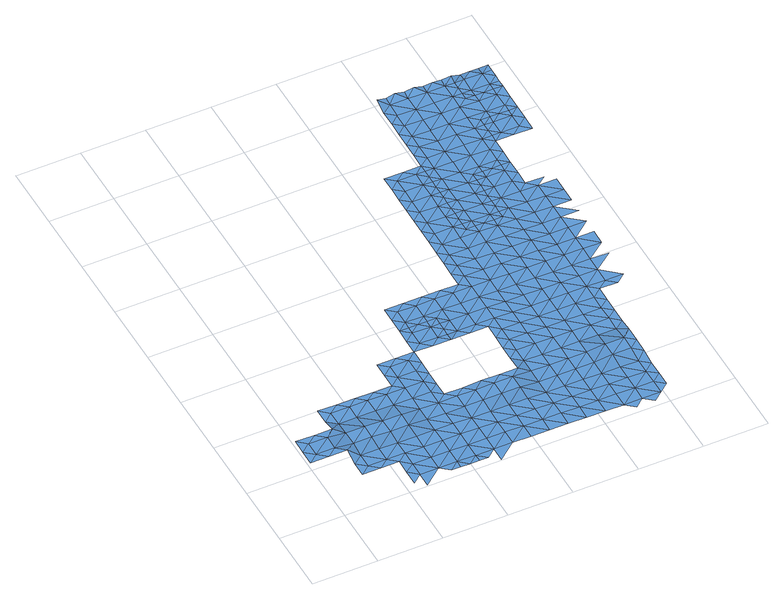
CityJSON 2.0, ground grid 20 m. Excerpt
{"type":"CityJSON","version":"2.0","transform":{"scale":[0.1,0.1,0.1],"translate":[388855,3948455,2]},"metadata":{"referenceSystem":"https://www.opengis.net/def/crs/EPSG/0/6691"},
"CityObjects":{
"waterbody1":{"type":"WaterBody","attributes":{"name":"10","class":"1140","function":"1","WaterBodyRiverFloodingRiskAttribute.description":"1","WaterBodyRiverFloodingRiskAttribute.rank":"2","WaterBodyRiverFloodingRiskAttribute.adminType":"2","WaterBodyRiverFloodingRiskAttribute.scale":"L2"},"geometry":[{"type":"MultiSurface","lod":"1","boundaries":[[[0,1,2]],[[0,3,1]],[[4,2,1]],[[5,2,4]],[[3,6,1]],[[1,7,4]],[[5,4,8]],[[9,6,3]],[[7,1,6]],[[8,4,7]],[[10,11,12]],[[13,8,7]],[[14,9,12]],[[11,14,12]],[[15,7,6]],[[11,10,16]],[[6,9,17]],[[15,13,7]],[[9,14,17]],[[15,6,17]],[[16,18,11]],[[11,18,14]],[[19,20,13]],[[14,21,17]],[[22,18,16]],[[13,15,19]],[[23,24,20]],[[14,18,25]],[[23,20,19]],[[26,27,28]],[[14,25,21]],[[15,29,19]],[[15,17,29]],[[29,17,21]],[[30,22,27]],[[22,31,18]],[[32,24,23]],[[26,30,27]],[[33,23,19]],[[34,33,19]],[[30,31,22]],[[25,18,35]],[[19,29,34]],[[23,33,32]],[[26,36,30]],[[18,31,35]],[[37,29,21]],[[26,38,36]],[[21,25,39]],[[39,25,35]],[[30,40,31]],[[29,37,34]],[[37,21,39]],[[41,32,33]],[[42,33,34]],[[30,36,40]],[[37,43,34]],[[35,31,44]],[[45,39,35]],[[31,40,44]],[[42,41,33]],[[46,35,44]],[[47,37,39]],[[34,43,42]],[[36,48,40]],[[49,48,36]],[[36,50,49]],[[35,46,45]],[[40,51,44]],[[37,52,43]],[[50,53,49]],[[48,51,40]],[[47,39,45]],[[54,46,44]],[[43,55,42]],[[41,42,56]],[[53,57,49]],[[46,54,45]],[[37,47,52]],[[44,51,54]],[[43,52,55]],[[49,58,48]],[[56,42,55]],[[54,59,45]],[[49,57,60]],[[47,61,52]],[[48,62,51]],[[47,45,61]],[[57,63,60]],[[61,45,59]],[[49,60,58]],[[51,62,54]],[[61,64,52]],[[52,65,55]],[[56,55,66]],[[63,67,60]],[[68,59,54]],[[64,65,52]],[[48,58,62]],[[69,58,60]],[[67,69,60]],[[68,54,62]],[[66,55,65]],[[68,70,59]],[[71,72,66]],[[61,73,64]],[[58,74,62]],[[61,59,73]],[[71,66,65]],[[73,59,70]],[[75,76,72]],[[77,65,64]],[[71,75,72]],[[58,69,78]],[[62,79,68]],[[73,80,64]],[[74,79,62]],[[80,77,64]],[[58,78,74]],[[65,77,71]],[[75,81,76]],[[70,68,79]],[[82,75,71]],[[69,83,84]],[[69,85,78]],[[73,86,80]],[[73,70,87]],[[88,74,78]],[[87,70,79]],[[89,71,77]],[[87,90,73]],[[86,91,80]],[[85,88,78]],[[75,82,81]],[[69,84,85]],[[77,80,91]],[[71,89,82]],[[86,73,90]],[[91,92,77]],[[79,74,88]],[[89,77,92]],[[93,79,88]],[[82,89,94]],[[84,95,85]],[[89,92,94]],[[87,79,96]],[[86,90,97]],[[81,82,98]],[[99,95,84]],[[96,79,93]],[[85,95,88]],[[82,94,98]],[[90,87,100]],[[100,87,96]],[[88,101,93]],[[97,90,100]],[[88,95,101]],[[93,102,96]],[[103,97,100]],[[99,104,95]],[[105,93,101]],[[96,106,100]],[[107,101,95]],[[93,105,102]],[[104,107,95]],[[108,109,110]],[[111,105,101]],[[100,106,103]],[[109,112,110]],[[96,102,106]],[[107,111,101]],[[113,108,110]],[[114,108,113]],[[112,115,110]],[[116,102,105]],[[113,117,114]],[[118,103,106]],[[104,119,107]],[[120,105,111]],[[121,113,110]],[[116,105,120]],[[110,115,122]],[[123,118,106]],[[119,124,107]],[[107,125,111]],[[106,102,123]],[[126,122,115]],[[121,117,113]],[[124,125,107]],[[123,102,116]],[[121,110,122]],[[120,111,125]],[[126,127,122]],[[128,129,130]],[[130,131,128]],[[121,132,117]],[[116,120,133]],[[134,118,123]],[[119,135,124]],[[133,120,125]],[[127,136,122]],[[131,137,128]],[[122,138,121]],[[139,129,140]],[[123,116,141]],[[129,128,140]],[[127,139,140]],[[124,142,125]],[[141,116,133]],[[140,136,127]],[[121,138,132]],[[143,123,141]],[[134,123,143]],[[124,135,142]],[[142,144,125]],[[122,136,138]],[[145,128,137]],[[128,146,140]],[[133,125,144]],[[146,136,140]],[[134,147,148]],[[144,149,133]],[[133,150,141]],[[138,151,132]],[[152,142,135]],[[134,143,147]],[[149,150,133]],[[146,128,145]],[[147,153,148]],[[148,153,154]],[[141,155,143]],[[146,156,136]],[[157,144,142]],[[145,137,158]],[[143,155,147]],[[152,157,142]],[[154,159,160]],[[138,136,161]],[[154,153,159]],[[155,141,150]],[[161,136,156]],[[160,162,158]],[[151,138,161]],[[163,145,158]],[[149,144,164]],[[160,159,162]],[[165,166,147]],[[163,167,145]],[[164,144,157]],[[165,147,155]],[[153,166,159]],[[168,156,146]],[[149,169,150]],[[153,147,166]],[[146,145,167]],[[163,158,162]],[[152,170,157]],[[167,168,146]],[[171,155,150]],[[149,164,172]],[[166,173,159]],[[151,161,174]],[[162,159,173]],[[175,164,157]],[[149,172,169]],[[155,171,165]],[[162,176,163]],[[170,177,157]],[[161,156,178]],[[171,150,169]],[[179,167,163]],[[178,156,168]],[[171,180,165]],[[174,161,178]],[[162,173,176]],[[176,179,163]],[[175,157,177]],[[167,181,168]],[[172,164,182]],[[172,183,169]],[[166,165,184]],[[185,174,178]],[[182,183,172]],[[186,174,185]],[[173,166,184]],[[187,176,173]],[[164,175,182]],[[165,180,184]],[[181,167,179]],[[170,188,177]],[[184,187,173]],[[186,189,190]],[[181,191,168]],[[170,192,193]],[[186,185,189]],[[177,188,175]],[[171,194,180]],[[178,195,185]],[[171,169,194]],[[189,196,190]],[[178,168,195]],[[188,170,193]],[[197,182,175]],[[194,169,183]],[[198,190,196]],[[179,176,199]],[[195,168,191]],[[199,176,187]],[[179,200,181]],[[185,201,189]],[[196,202,198]],[[180,203,184]],[[198,202,204]],[[205,180,194]],[[181,206,191]],[[175,188,197]],[[202,207,204]],[[179,199,200]],[[204,207,208]],[[185,195,201]],[[201,209,189]],[[210,211,182]],[[212,213,193]],[[187,184,203]],[[214,194,183]],[[196,189,209]],[[180,205,203]],[[182,197,210]],[[183,182,211]],[[207,215,208]],[[181,200,206]],[[206,216,191]],[[208,215,217]],[[188,193,213]],[[199,187,218]],[[194,214,205]],[[202,196,219]],[[219,196,209]],[[187,203,218]],[[215,220,217]],[[199,221,200]],[[195,191,222]],[[195,223,201]],[[217,220,224]],[[202,225,207]],[[214,183,211]],[[222,191,216]],[[197,226,210]],[[227,225,202]],[[228,206,200]],[[188,213,229]],[[197,188,226]],[[205,230,203]],[[207,225,215]],[[199,218,231]],[[220,232,224]],[[201,233,209]],[[224,232,234]],[[202,219,227]],[[230,218,203]],[[228,216,206]],[[188,229,226]],[[210,235,211]],[[199,231,221]],[[195,222,223]],[[236,219,209]],[[205,214,237]],[[234,238,239]],[[215,240,220]],[[238,234,232]],[[229,213,241]],[[235,210,226]],[[233,201,223]],[[205,237,230]],[[200,221,228]],[[230,242,218]],[[243,215,225]],[[228,244,216]],[[229,245,226]],[[239,246,247]],[[246,239,238]],[[227,248,225]],[[249,211,235]],[[236,209,233]],[[214,250,237]],[[229,241,245]],[[240,215,243]],[[222,251,223]],[[214,211,250]],[[231,218,252]],[[231,253,221]],[[245,254,226]],[[222,216,251]],[[227,219,255]],[[226,254,235]],[[232,220,256]],[[232,257,238]],[[248,258,225]],[[259,243,225]],[[250,211,249]],[[252,218,242]],[[246,260,247]],[[251,216,244]],[[258,259,225]],[[255,219,236]],[[227,255,248]],[[256,220,240]],[[256,257,232]],[[223,261,233]],[[250,262,237]],[[221,263,228]],[[238,257,246]],[[254,264,235]],[[235,264,249]],[[230,237,262]],[[265,266,243]],[[243,266,240]],[[230,267,242]],[[265,243,259]],[[231,252,253]],[[261,223,251]],[[261,268,233]],[[269,248,255]],[[249,270,250]],[[244,228,263]],[[271,272,240]],[[236,233,268]],[[240,272,256]],[[267,230,262]],[[249,264,270]],[[221,253,263]],[[246,273,260]],[[240,266,271]],[[273,246,257]],[[274,269,255]],[[250,275,262]],[[252,242,276]],[[275,250,270]],[[277,278,256]],[[279,244,263]],[[251,280,261]],[[281,236,268]],[[256,272,277]],[[242,267,276]],[[276,282,252]],[[252,283,253]],[[284,267,262]],[[257,256,278]],[[285,274,255]],[[251,244,280]],[[255,236,285]],[[278,286,257]],[[287,273,257]],[[284,262,275]],[[280,244,279]],[[285,236,281]],[[286,287,257]],[[253,283,263]],[[288,260,273]],[[261,289,268]],[[287,290,273]],[[283,252,282]],[[291,267,284]],[[276,267,291]],[[290,288,273]],[[263,292,279]],[[261,280,293]],[[294,274,285]],[[295,276,291]],[[281,268,289]],[[282,276,295]],[[261,293,289]],[[263,283,292]],[[282,296,283]],[[285,281,297]],[[294,285,298]],[[280,299,293]],[[282,295,296]],[[297,281,289]],[[279,292,300]],[[301,298,285]],[[280,279,299]],[[299,279,300]],[[296,302,283]],[[293,303,289]],[[283,304,292]],[[299,303,293]],[[285,297,301]],[[302,304,283]],[[305,297,289]],[[301,306,298]],[[303,305,289]],[[307,306,308]],[[307,298,306]],[[300,292,304]],[[306,309,308]],[[310,308,309]],[[302,296,311]],[[312,310,309]],[[301,297,313]],[[301,314,306]],[[300,304,315]],[[299,300,316]],[[299,317,303]],[[297,305,313]],[[318,319,320]],[[319,312,309]],[[318,312,319]],[[316,300,315]],[[306,321,309]],[[322,302,311]],[[303,323,305]],[[324,325,326]],[[301,313,314]],[[314,321,306]],[[326,320,324]],[[304,302,322]],[[317,299,316]],[[317,323,303]],[[320,319,324]],[[305,327,313]],[[328,325,324]],[[315,304,329]],[[313,330,314]],[[309,321,331]],[[319,309,332]],[[333,328,324]],[[316,334,317]],[[305,323,327]],[[309,331,332]],[[316,315,334]],[[335,333,324]],[[314,336,321]],[[324,319,335]],[[330,313,327]],[[335,319,332]],[[334,337,317]],[[317,338,323]],[[321,339,331]],[[340,332,331]],[[336,314,330]],[[336,339,321]],[[339,340,331]],[[341,333,335]],[[327,323,338]],[[342,332,340]],[[335,332,342]],[[343,341,335]],[[330,327,344]],[[330,345,336]],[[335,342,343]],[[346,340,339]],[[336,347,339]],[[345,347,336]],[[347,348,339]]]}]},
"waterbody2":{"type":"WaterBody","attributes":{"name":"10","class":"1140","function":"1","WaterBodyRiverFloodingRiskAttribute.description":"1","WaterBodyRiverFloodingRiskAttribute.rank":"1","WaterBodyRiverFloodingRiskAttribute.adminType":"2","WaterBodyRiverFloodingRiskAttribute.scale":"L2"},"geometry":[{"type":"MultiSurface","lod":"1","boundaries":[[[349,127,126]],[[131,130,350]],[[349,115,351]],[[352,351,109]],[[352,98,353]],[[350,130,129]],[[126,115,349]],[[352,353,351]],[[129,349,350]],[[354,353,98]],[[354,350,353]],[[354,131,350]],[[349,353,350]],[[349,139,127]],[[139,349,129]],[[112,109,351]],[[112,351,115]],[[351,353,349]]]}]},
"waterbody3":{"type":"WaterBody","attributes":{"name":"10","class":"1140","function":"1","WaterBodyRiverFloodingRiskAttribute.description":"1","WaterBodyRiverFloodingRiskAttribute.rank":"3","WaterBodyRiverFloodingRiskAttribute.adminType":"2","WaterBodyRiverFloodingRiskAttribute.scale":"L2"},"geometry":[{"type":"MultiSurface","lod":"1","boundaries":[[[355,356,357]],[[358,359,360]],[[361,362,363]],[[364,365,366]],[[367,368,369]],[[307,308,370]],[[365,371,372]],[[373,374,375]],[[362,361,376]],[[377,378,379]],[[380,381,382]],[[383,384,378]],[[385,386,358]],[[387,388,389]],[[373,385,278]],[[376,390,362]],[[325,358,386]],[[373,375,386]],[[384,379,378]],[[286,278,385]],[[370,391,274]],[[269,391,248]],[[392,393,394]],[[378,395,388]],[[396,379,384]],[[397,398,399]],[[326,325,386]],[[400,379,396]],[[401,392,402]],[[357,356,392]],[[363,362,403]],[[404,405,403]],[[397,288,398]],[[365,402,371]],[[406,407,366]],[[394,357,392]],[[408,382,409]],[[341,400,333]],[[410,377,379]],[[411,367,364]],[[412,259,391]],[[399,398,413]],[[385,358,360]],[[396,384,358]],[[265,259,412]],[[367,369,364]],[[308,310,414]],[[387,415,393]],[[416,409,372]],[[394,415,417]],[[418,371,402]],[[368,419,401]],[[355,357,390]],[[413,420,419]],[[396,358,325]],[[382,365,409]],[[410,400,343]],[[298,307,370]],[[272,374,373]],[[421,418,422]],[[271,266,374]],[[373,386,385]],[[368,401,402]],[[423,397,399]],[[424,425,421]],[[426,372,421]],[[394,362,357]],[[425,426,421]],[[403,362,394]],[[420,378,387]],[[328,333,396]],[[360,290,287]],[[400,396,333]],[[271,374,272]],[[427,424,421]],[[416,428,409]],[[413,383,420]],[[367,419,368]],[[258,248,391]],[[288,360,398]],[[401,419,420]],[[359,384,413]],[[385,360,287]],[[407,411,364]],[[413,384,383]],[[374,414,375]],[[392,401,393]],[[410,379,400]],[[421,422,427]],[[310,312,414]],[[357,362,390]],[[429,422,418]],[[429,418,356]],[[401,420,387]],[[370,308,414]],[[318,320,375]],[[266,412,374]],[[365,372,409]],[[374,412,414]],[[368,402,369]],[[430,363,403]],[[359,413,360]],[[407,364,366]],[[386,320,326]],[[423,399,367]],[[428,408,409]],[[387,393,401]],[[391,259,258]],[[431,416,372]],[[378,388,387]],[[380,382,408]],[[318,375,312]],[[399,413,419]],[[406,366,382]],[[269,274,391]],[[395,378,377]],[[356,418,392]],[[411,423,367]],[[290,360,288]],[[414,412,370]],[[364,369,365]],[[385,287,286]],[[265,412,266]],[[381,406,382]],[[328,396,325]],[[405,430,403]],[[402,392,418]],[[417,404,394]],[[375,320,386]],[[394,404,403]],[[358,384,359]],[[371,418,372]],[[294,370,274]],[[367,399,419]],[[366,365,382]],[[341,343,400]],[[421,372,418]],[[389,415,387]],[[398,360,413]],[[375,414,312]],[[383,378,420]],[[277,272,373]],[[415,394,393]],[[294,298,370]],[[369,402,365]],[[278,277,373]],[[391,370,412]],[[431,372,426]]]}]},
"waterbody4":{"type":"WaterBody","attributes":{"name":"10","class":"1140","function":"1","WaterBodyRiverFloodingRiskAttribute.description":"1","WaterBodyRiverFloodingRiskAttribute.rank":"2","WaterBodyRiverFloodingRiskAttribute.adminType":"2","WaterBodyRiverFloodingRiskAttribute.scale":"L2"},"geometry":[{"type":"MultiSurface","lod":"1","boundaries":[[[432,433,434]],[[415,389,417]],[[432,434,435]],[[436,437,435]],[[432,438,433]],[[389,388,436]],[[417,436,404]],[[388,437,436]],[[437,432,435]],[[405,404,435]],[[395,377,437]],[[435,434,430]],[[435,430,405]],[[417,389,436]],[[436,435,404]],[[395,437,388]],[[438,432,437]],[[377,438,437]]]}]},
"waterbody5":{"type":"WaterBody","attributes":{"name":"10","class":"1140","function":"1","WaterBodyRiverFloodingRiskAttribute.description":"1","WaterBodyRiverFloodingRiskAttribute.rank":"5","WaterBodyRiverFloodingRiskAttribute.adminType":"2","WaterBodyRiverFloodingRiskAttribute.scale":"L2"},"geometry":[{"type":"MultiSurface","lod":"1","boundaries":[[[439,440,441]],[[442,440,443]],[[422,444,445]],[[444,390,443]],[[429,355,444]],[[446,441,440]],[[355,429,356]],[[355,390,444]],[[447,442,443]],[[448,427,445]],[[422,429,444]],[[361,447,443]],[[376,361,443]],[[448,445,449]],[[440,445,444]],[[439,449,440]],[[390,376,443]],[[427,448,424]],[[449,445,440]],[[440,444,443]],[[427,422,445]],[[446,440,442]]]}]}
},
"vertices":[
[4,216,18],[32,239,18],[4,262,18],[60,215,18],[33,285,18],[5,309,18],[89,238,18],[90,284,18],[62,308,18],[117,215,18],[116,122,6],[144,145,6],[116,169,6],[118,307,18],[145,191,6],[146,284,11],[172,122,6],[146,237,11],[201,144,6],[147,330,6],[119,353,6],[202,237,11],[229,121,6],[147,376,6],[119,400,6],[202,191,6],[256,51,6],[228,75,6],[228,28,6],[203,283,11],[257,97,6],[258,144,6],[176,399,6],[204,375,6],[203,329,6],[258,190,6],[313,51,6],[259,282,9],[256,5,5],[259,236,9],[314,97,6],[232,398,6],[260,375,6],[260,329,6],[314,143,6],[315,235,9],[315,189,6],[316,282,9],[370,96,6],[370,50,6],[341,27,6],[371,142,6],[316,328,6],[369,27,6],[371,188,6],[317,374,6],[289,397,6],[398,26,6],[427,95,6],[372,235,6],[426,49,6],[372,281,6],[427,142,6],[426,26,6],[373,327,6],[374,373,6],[346,397,6],[454,26,6],[428,188,6],[483,48,6],[428,234,6],[374,420,6],[346,443,6],[429,280,6],[484,141,5],[375,466,6],[347,489,6],[430,373,6],[483,95,6],[484,187,5],[430,326,6],[403,488,6],[431,465,6],[482,2,6],[539,48,6],[540,94,6],[458,303,7],[485,233,7],[540,140,5],[431,419,6],[486,279,7],[458,349,6],[459,395,6],[541,186,5],[459,442,6],[596,93,6],[542,233,7],[514,302,7],[460,488,6],[596,47,6],[542,279,7],[597,139,5],[598,232,9],[571,302,9],[652,46,6],[598,186,5],[599,278,9],[653,92,6],[462,626,6],[461,580,6],[490,603,6],[654,139,5],[489,580,6],[490,649,6],[462,673,6],[518,580,6],[655,231,9],[519,672,6],[627,301,9],[709,46,6],[654,185,5],[547,648,6],[546,602,6],[655,277,9],[710,92,6],[710,138,5],[546,579,6],[574,579,7],[602,509,7],[574,533,6],[573,509,6],[573,486,7],[575,671,7],[711,184,5],[684,300,9],[765,45,6],[603,602,7],[630,486,7],[603,648,7],[574,556,6],[602,555,7],[711,230,5],[766,91,6],[712,277,5],[767,137,5],[658,508,7],[659,555,7],[712,323,6],[684,346,6],[767,183,5],[768,230,5],[632,671,7],[822,44,6],[713,369,6],[685,393,6],[768,276,5],[659,601,7],[823,90,6],[686,485,7],[714,415,6],[686,439,6],[660,647,7],[714,461,6],[715,508,7],[823,137,5],[769,322,6],[770,368,6],[715,554,7],[716,600,7],[824,229,6],[879,43,6],[825,275,6],[824,183,5],[770,415,6],[688,670,7],[880,136,5],[771,461,6],[879,90,6],[716,646,7],[771,507,7],[826,321,6],[772,553,7],[880,182,5],[881,228,6],[826,368,6],[717,693,7],[689,716,7],[827,414,6],[936,89,6],[718,739,7],[690,762,7],[772,599,7],[907,20,6],[935,43,6],[882,275,6],[773,646,7],[718,785,7],[936,135,5],[690,808,7],[827,460,6],[828,506,6],[774,692,7],[719,831,7],[883,367,6],[691,855,8],[882,321,6],[828,553,6],[719,877,8],[691,901,8],[774,738,7],[937,181,5],[938,228,13],[963,19,6],[992,42,6],[938,274,13],[720,924,8],[829,599,7],[692,947,8],[883,413,6],[775,784,7],[720,970,8],[884,506,6],[830,645,7],[830,691,7],[692,993,8],[776,877,8],[993,134,5],[775,831,7],[885,552,6],[992,88,6],[939,366,6],[884,459,6],[721,1016,8],[831,737,7],[693,1040,8],[993,181,5],[831,784,7],[939,320,6],[722,1062,8],[694,1086,8],[777,969,8],[1020,65,6],[940,412,6],[776,923,8],[886,598,7],[1021,111,6],[722,1109,8],[694,1132,8],[804,853,8],[994,227,13],[995,273,13],[886,644,7],[940,459,6],[941,505,7],[1021,157,5],[832,830,7],[778,1015,8],[778,1062,8],[804,876,8],[804,899,8],[751,1131,8],[887,690,7],[995,319,6],[942,551,7],[1022,203,13],[805,923,8],[805,946,8],[996,366,6],[887,737,7],[832,853,8],[1023,250,13],[805,969,8],[806,992,8],[779,1108,8],[860,853,8],[1023,296,13],[996,412,6],[806,1015,8],[806,1038,8],[942,597,7],[943,644,7],[888,783,7],[997,458,6],[998,504,7],[1024,342,6],[888,829,7],[806,1061,8],[807,1084,8],[807,1131,8],[944,736,7],[807,1107,8],[1024,388,6],[998,550,7],[943,690,7],[889,852,8],[1025,434,6],[1026,481,7],[944,782,7],[917,852,8],[999,643,7],[999,597,7],[945,828,7],[1054,503,7],[1000,689,7],[1055,550,7],[1000,735,7],[946,875,8],[917,875,8],[918,898,8],[946,921,8],[918,921,8],[1082,480,7],[918,944,8],[1001,781,7],[1002,828,7],[1055,596,7],[1056,642,7],[1056,688,7],[918,967,8],[947,967,8],[919,990,8],[1002,874,8],[1111,503,7],[1057,735,7],[947,1013,8],[919,1037,8],[919,1014,8],[1058,781,7],[948,1036,8],[1112,595,7],[1058,827,7],[1003,920,8],[1003,966,8],[976,1036,8],[1112,641,7],[1004,1013,8],[1059,873,7],[1113,688,7],[1114,734,7],[1059,919,7],[1031,943,8],[1004,1036,8],[1032,989,8],[1032,1035,8],[1114,780,7],[1115,826,7],[1088,942,7],[1115,872,7],[1116,919,7],
[546,556,6],[545,510,6],[489,557,6],[460,534,6],[488,511,6],[516,487,6],
[1064,1312,8],[1036,1313,8],[1064,1289,8],[891,1060,8],[892,1106,8],[835,1107,8],[1149,1311,8],[1120,1288,8],[1148,1265,8],[838,1292,8],[895,1337,8],[838,1338,8],[837,1246,8],[894,1245,8],[894,1291,8],[889,875,8],[951,1337,8],[952,1383,8],[834,1015,8],[834,968,8],[890,968,8],[1121,1312,8],[1034,1128,8],[1006,1151,8],[1005,1105,8],[839,1407,14],[811,1408,20],[839,1384,8],[949,1152,8],[948,1106,8],[835,1061,8],[891,1014,8],[1006,1197,8],[1034,1174,8],[1034,1197,8],[1092,1312,8],[832,876,8],[1007,1290,8],[1007,1244,8],[1063,1243,8],[1034,1151,8],[948,1059,8],[808,1177,8],[836,1153,8],[836,1200,8],[1004,1059,8],[950,1244,8],[951,1291,8],[1120,1242,8],[1091,1219,8],[1120,1219,8],[810,1362,8],[810,1315,8],[867,1407,20],[895,1384,8],[1033,1082,8],[809,1269,8],[833,922,8],[892,1153,8],[890,922,8],[1035,1220,8],[924,1406,20],[1063,1220,8],[1008,1336,8],[893,1199,8],[950,1198,8],[1008,1382,8],[1036,1359,8],[809,1223,8],[1037,1405,14],[1009,1405,11],[981,1406,14],[1037,1382,8],[896,1407,14],[1036,1336,8],[1148,1219,8],[952,1406,11],
[1119,1150,8],[1147,1126,8],[1147,1173,8],[1119,1196,8],[1063,1197,8],[1062,1150,8],[1090,1127,8],
[1122,1404,6],[1122,1381,8],[1150,1404,8],[1150,1357,8],[1121,1335,8],[1064,1335,8],[1065,1382,8],[1150,1381,8],[1149,1334,8],[1065,1405,6],[1094,1404,8]
]}
